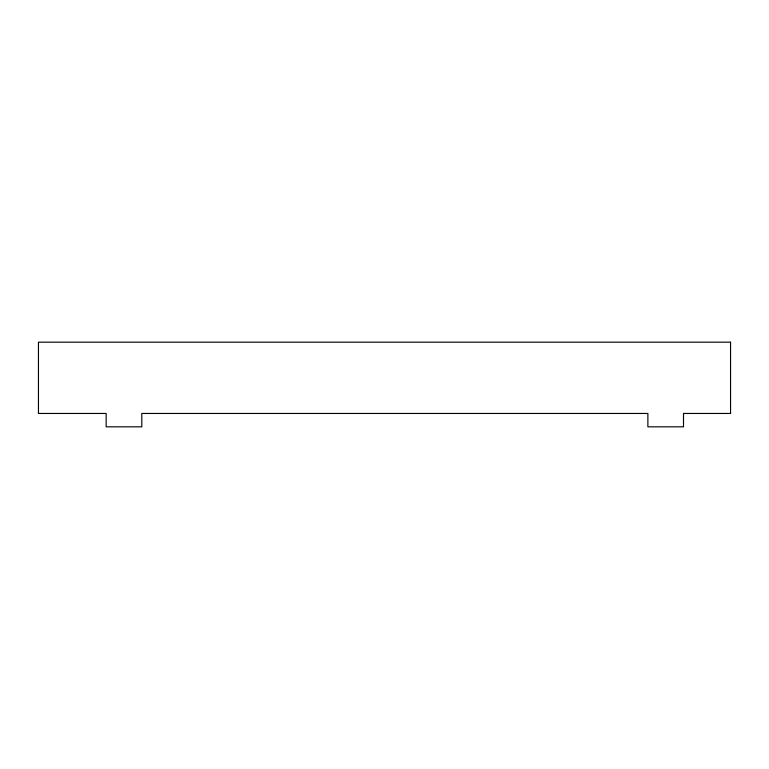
<?xml version="1.0" encoding="UTF-8"?>
<svg xmlns="http://www.w3.org/2000/svg" width="769" height="769" viewBox="0 0 769 769"><rect width="100%" height="100%" fill="white"/><g stroke="black" fill="none" stroke-linecap="round" stroke-linejoin="round"><path stroke-width="1.15" d="M730.55 342.176L38.45 342.176L38.45 413.453L106.16 413.453L106.16 426.824L141.804 426.824L141.804 413.453L647.873 413.453L647.873 426.824L683.506 426.824L683.506 413.453L730.55 413.453L730.55 342.176"/></g></svg>
